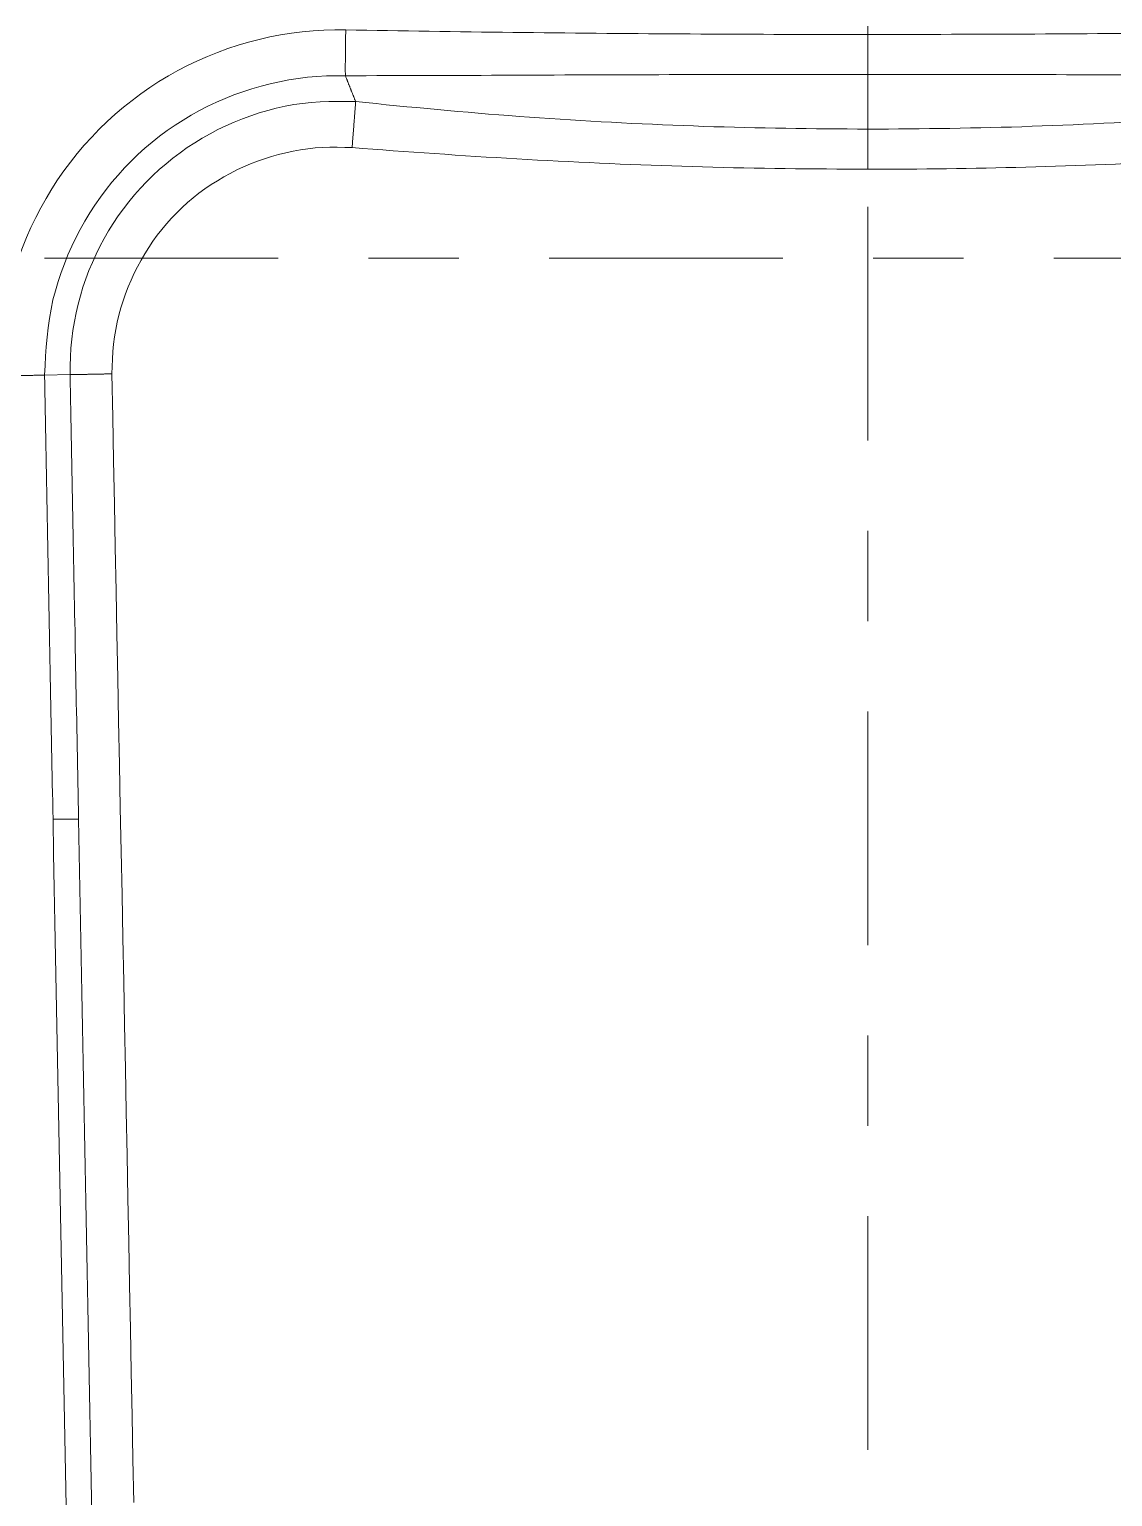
# Model space of a CAD drawing. Header units: inches. Extents: x 0 to 40, y 35.9 to 64.1.
# Drawn here: x 6.113 to 8.33, y 45.385 to 48.387 of the extents above; entities that cross this region are included whole.
import ezdxf

# ---------------------------------------------------------------- set-up
doc = ezdxf.new("R2010")
doc.units = ezdxf.units.IN
doc.header["$MEASUREMENT"] = 0
doc.linetypes.add('AI-Linetype-10', pattern=[1.032687, 0.478297, -0.184797, 0.184797, -0.184797])
doc.linetypes.add('AI-Linetype-11', pattern=[1.032687, 0.478297, -0.184797, 0.184797, -0.184797])
doc.layers.add('2', color=7, linetype='Continuous')

# ---------------------------------------------------------------- blocks, each defined once
blk = doc.blocks.new('block 2950')
at = {"layer": '2', "color": 7, "lineweight": 18, "true_color": 0xffffff}
blk.add_lwpolyline([(6.1968, 47.6809), (6.1444, 47.6799)], dxfattribs=at)
blk = doc.blocks.new('block 2981')
at = {"layer": '2', "color": 7, "lineweight": 18, "true_color": 0xffffff}
blk.add_lwpolyline([(7.829, 48.3769), (7.8077, 48.3769), (7.7863, 48.3769), (7.765, 48.377), (7.7436, 48.377), (7.7222, 48.377), (7.7008, 48.3771), (7.6795, 48.3771), (7.6581, 48.3772), (7.6367, 48.3772), (7.6154, 48.3773), (7.594, 48.3773), (7.5726, 48.3774), (7.5513, 48.3775), (7.5299, 48.3776), (7.5085, 48.3777), (7.4872, 48.3779), (7.4658, 48.378), (7.4444, 48.3781), (7.4231, 48.3782), (7.4017, 48.3784), (7.3803, 48.3785), (7.359, 48.3787), (7.3376, 48.3789), (7.3162, 48.379), (7.2949, 48.3792), (7.2735, 48.3794), (7.2521, 48.3796), (7.2308, 48.3798), (7.2094, 48.38), (7.1881, 48.3802), (7.1667, 48.3804), (7.1453, 48.3807), (7.124, 48.3809), (7.1026, 48.3812), (7.0812, 48.3814), (7.0599, 48.3817), (7.0385, 48.382), (7.0171, 48.3822), (6.9958, 48.3825), (6.9744, 48.3828), (6.9531, 48.3831), (6.9317, 48.3834), (6.9103, 48.3838), (6.889, 48.3841), (6.8676, 48.3844), (6.8463, 48.3848), (6.8249, 48.3851), (6.8036, 48.3855), (6.7822, 48.3858), (6.7608, 48.3862)], dxfattribs=at)
blk = doc.blocks.new('block 2982')
at = {"layer": '2', "color": 7, "lineweight": 18, "true_color": 0xffffff}
blk.add_lwpolyline([(6.7738, 48.1454), (6.7949, 48.1438), (6.8159, 48.1423), (6.837, 48.1407), (6.8581, 48.1392), (6.8791, 48.1377), (6.9002, 48.1361), (6.9213, 48.1346), (6.9424, 48.1332), (6.9635, 48.1317), (6.9845, 48.1303), (7.0056, 48.1289), (7.0267, 48.1275), (7.0478, 48.1262), (7.0689, 48.1249), (7.09, 48.1236), (7.1111, 48.1224), (7.1322, 48.1212), (7.1533, 48.1201), (7.1744, 48.1189), (7.1955, 48.1178), (7.2166, 48.1168), (7.2377, 48.1157), (7.2588, 48.1147), (7.2799, 48.1138), (7.301, 48.1128), (7.3221, 48.1119), (7.3432, 48.111), (7.3643, 48.1102), (7.3854, 48.1094), (7.4066, 48.1086), (7.4277, 48.1079), (7.4488, 48.1072), (7.4699, 48.1065), (7.491, 48.1059), (7.5122, 48.1053), (7.5333, 48.1048), (7.5544, 48.1043), (7.5755, 48.1039), (7.5966, 48.1035), (7.6178, 48.1031), (7.6389, 48.1028), (7.66, 48.1025), (7.6812, 48.1023), (7.7023, 48.1021), (7.7234, 48.1019), (7.7445, 48.1017), (7.7657, 48.1016), (7.7868, 48.1014), (7.8079, 48.1013), (7.829, 48.1011)], dxfattribs=at)
blk = doc.blocks.new('block 3012')
at = {"layer": '2', "color": 7, "lineweight": 18, "true_color": 0xffffff}
blk.add_lwpolyline([(7.829, 48.3769), (7.8504, 48.3769), (7.8718, 48.377), (7.8932, 48.377), (7.9145, 48.3771), (7.9359, 48.3771), (7.9573, 48.3772), (7.9786, 48.3772), (8, 48.3773), (8.0214, 48.3773), (8.0427, 48.3774), (8.0641, 48.3775), (8.0855, 48.3775), (8.1068, 48.3776), (8.1282, 48.3777), (8.1496, 48.3778), (8.1709, 48.3779), (8.1923, 48.378), (8.2137, 48.3781), (8.235, 48.3783), (8.2564, 48.3784), (8.2778, 48.3785), (8.2991, 48.3787), (8.3205, 48.3789), (8.3419, 48.379), (8.3632, 48.3792), (8.3846, 48.3794), (8.406, 48.3796), (8.4273, 48.3798), (8.4487, 48.38), (8.47, 48.3803), (8.4914, 48.3805), (8.5128, 48.3808), (8.5341, 48.381), (8.5555, 48.3813), (8.5769, 48.3815), (8.5982, 48.3818), (8.6196, 48.3821), (8.6409, 48.3824), (8.6623, 48.3827), (8.6837, 48.383), (8.705, 48.3833), (8.7264, 48.3836), (8.7478, 48.384), (8.7691, 48.3843), (8.7905, 48.3846), (8.8118, 48.3849), (8.8332, 48.3852), (8.8545, 48.3855), (8.8759, 48.3859), (8.8973, 48.3862)], dxfattribs=at)
blk = doc.blocks.new('block 3044')
at = {"layer": '2', "color": 7, "lineweight": 18, "true_color": 0xffffff}
blk.add_lwpolyline([(6.7811, 48.2396), (6.781, 48.2382), (6.7808, 48.2367), (6.7807, 48.2353), (6.7806, 48.2338), (6.7805, 48.2323), (6.7804, 48.2307), (6.7803, 48.2291), (6.7801, 48.2275), (6.78, 48.2259), (6.7799, 48.2243), (6.7798, 48.2226), (6.7796, 48.2209), (6.7795, 48.2192), (6.7794, 48.2174), (6.7792, 48.2157), (6.7791, 48.2139), (6.7789, 48.212), (6.7788, 48.2102), (6.7787, 48.2084), (6.7785, 48.2065), (6.7784, 48.2046), (6.7782, 48.2027), (6.7781, 48.2007), (6.7779, 48.1988), (6.7778, 48.1969), (6.7776, 48.1949), (6.7775, 48.1929), (6.7773, 48.1909), (6.7772, 48.1889), (6.777, 48.1869), (6.7768, 48.1848), (6.7767, 48.1828), (6.7765, 48.1807), (6.7764, 48.1787), (6.7762, 48.1766), (6.776, 48.1745), (6.7759, 48.1724), (6.7757, 48.1704), (6.7756, 48.1683), (6.7754, 48.1662), (6.7752, 48.1641), (6.7751, 48.162), (6.7749, 48.1599), (6.7747, 48.1578), (6.7746, 48.1558), (6.7744, 48.1537), (6.7743, 48.1516), (6.7741, 48.1495), (6.774, 48.1474), (6.7738, 48.1454)], dxfattribs=at)
blk = doc.blocks.new('block 3045')
at = {"layer": '2', "color": 7, "lineweight": 18, "true_color": 0xffffff}
blk.add_lwpolyline([(6.2824, 47.6825), (6.2827, 47.6977), (6.2832, 47.7129), (6.2841, 47.728), (6.2855, 47.7431), (6.2875, 47.7581), (6.2901, 47.7731), (6.2932, 47.788), (6.2968, 47.8027), (6.3008, 47.8173), (6.3053, 47.8318), (6.3103, 47.8462), (6.3158, 47.8604), (6.3216, 47.8744), (6.328, 47.8882), (6.3348, 47.9018), (6.342, 47.9151), (6.3497, 47.9283), (6.3577, 47.9411), (6.3662, 47.9537), (6.3752, 47.966), (6.3845, 47.978), (6.3943, 47.9896), (6.4044, 48.001), (6.4149, 48.012), (6.4258, 48.0226), (6.437, 48.0328), (6.4486, 48.0426), (6.4605, 48.052), (6.4727, 48.061), (6.4853, 48.0697), (6.4981, 48.0778), (6.5111, 48.0855), (6.5245, 48.0928), (6.538, 48.0997), (6.5518, 48.1061), (6.5658, 48.112), (6.5799, 48.1175), (6.5943, 48.1226), (6.6087, 48.1272), (6.6234, 48.1313), (6.6381, 48.1349), (6.653, 48.1381), (6.6679, 48.1408), (6.6829, 48.143), (6.698, 48.1447), (6.7131, 48.1458), (6.7283, 48.1463), (6.7434, 48.1462), (6.7586, 48.1459), (6.7738, 48.1454)], dxfattribs=at)
blk = doc.blocks.new('block 3060')
at = {"layer": '2', "color": 7, "lineweight": 18, "true_color": 0xffffff}
blk.add_lwpolyline([(7.829, 48.3769), (7.829, 48.3752), (7.829, 48.3734), (7.829, 48.3717), (7.829, 48.37), (7.829, 48.3682), (7.829, 48.3665), (7.829, 48.3647), (7.829, 48.363), (7.829, 48.3613), (7.829, 48.3595), (7.829, 48.3578), (7.829, 48.356), (7.829, 48.3543), (7.829, 48.3525), (7.829, 48.3508), (7.829, 48.3491), (7.829, 48.3473), (7.829, 48.3456), (7.829, 48.3439), (7.829, 48.3421), (7.829, 48.3404), (7.829, 48.3387), (7.829, 48.337), (7.829, 48.3353), (7.829, 48.3336), (7.829, 48.3319), (7.829, 48.3303), (7.829, 48.3286), (7.829, 48.327), (7.829, 48.3253), (7.829, 48.3237), (7.829, 48.322), (7.829, 48.3204), (7.829, 48.3188), (7.829, 48.3173), (7.829, 48.3157), (7.829, 48.3141), (7.829, 48.3126), (7.829, 48.311), (7.829, 48.3095), (7.829, 48.308), (7.829, 48.3065), (7.829, 48.305), (7.829, 48.3035), (7.829, 48.3021), (7.829, 48.3007), (7.829, 48.2993), (7.829, 48.2979), (7.829, 48.2965), (7.829, 48.2951)], dxfattribs=at)
blk = doc.blocks.new('block 3089')
at = {"layer": '2', "color": 7, "lineweight": 18, "true_color": 0xffffff}
blk.add_lwpolyline([(6.76, 48.2925), (6.76, 48.2939), (6.76, 48.2953), (6.76, 48.2968), (6.76, 48.2983), (6.7599, 48.2998), (6.7599, 48.3013), (6.7599, 48.3029), (6.7599, 48.3045), (6.7599, 48.3061), (6.7599, 48.3078), (6.7599, 48.3094), (6.7599, 48.3111), (6.7599, 48.3128), (6.7599, 48.3146), (6.7599, 48.3164), (6.7599, 48.3182), (6.76, 48.3199), (6.76, 48.3218), (6.76, 48.3236), (6.76, 48.3255), (6.76, 48.3274), (6.76, 48.3293), (6.76, 48.3312), (6.7601, 48.3331), (6.7601, 48.3351), (6.7601, 48.337), (6.7601, 48.339), (6.7601, 48.341), (6.7601, 48.343), (6.7602, 48.345), (6.7602, 48.347), (6.7602, 48.3491), (6.7602, 48.3511), (6.7603, 48.3532), (6.7603, 48.3552), (6.7603, 48.3573), (6.7604, 48.3593), (6.7604, 48.3614), (6.7604, 48.3635), (6.7604, 48.3656), (6.7605, 48.3676), (6.7605, 48.3697), (6.7606, 48.3718), (6.7606, 48.3738), (6.7606, 48.3759), (6.7607, 48.378), (6.7607, 48.38), (6.7608, 48.3821), (6.7608, 48.3842), (6.7608, 48.3862)], dxfattribs=at)
blk = doc.blocks.new('block 3092')
at = {"layer": '2', "color": 7, "lineweight": 18, "true_color": 0xffffff}
blk.add_lwpolyline([(8.877, 48.2396), (8.8562, 48.2375), (8.8353, 48.2354), (8.8143, 48.2334), (8.7935, 48.2313), (8.7726, 48.2293), (8.7517, 48.2273), (8.7308, 48.2253), (8.7099, 48.2234), (8.6889, 48.2215), (8.668, 48.2196), (8.6471, 48.2178), (8.6262, 48.216), (8.6053, 48.2143), (8.5843, 48.2126), (8.5634, 48.211), (8.5425, 48.2095), (8.5215, 48.2079), (8.5006, 48.2065), (8.4796, 48.2051), (8.4587, 48.2037), (8.4377, 48.2023), (8.4167, 48.2011), (8.3958, 48.1998), (8.3748, 48.1986), (8.3538, 48.1975), (8.3329, 48.1963), (8.3119, 48.1953), (8.2909, 48.1942), (8.2699, 48.1932), (8.249, 48.1923), (8.228, 48.1914), (8.207, 48.1905), (8.186, 48.1897), (8.165, 48.189), (8.144, 48.1882), (8.123, 48.1876), (8.102, 48.187), (8.081, 48.1865), (8.0601, 48.186), (8.0391, 48.1856), (8.0181, 48.1852), (7.9971, 48.1849), (7.9761, 48.1846), (7.9551, 48.1843), (7.9341, 48.1841), (7.9131, 48.1839), (7.8921, 48.1837), (7.8711, 48.1835), (7.8501, 48.1834), (7.829, 48.1832)], dxfattribs=at)
blk = doc.blocks.new('block 3094')
at = {"layer": '2', "color": 7, "lineweight": 18, "true_color": 0xffffff}
blk.add_lwpolyline([(6.76, 48.2925), (6.7604, 48.2914), (6.7608, 48.2904), (6.7613, 48.2893), (6.7617, 48.2882), (6.7621, 48.2872), (6.7625, 48.2861), (6.7629, 48.2851), (6.7634, 48.284), (6.7638, 48.2829), (6.7642, 48.2819), (6.7646, 48.2808), (6.7651, 48.2798), (6.7655, 48.2787), (6.7659, 48.2777), (6.7663, 48.2766), (6.7667, 48.2755), (6.7672, 48.2745), (6.7676, 48.2734), (6.768, 48.2724), (6.7684, 48.2713), (6.7689, 48.2703), (6.7693, 48.2692), (6.7697, 48.2681), (6.7701, 48.2671), (6.7705, 48.266), (6.771, 48.265), (6.7714, 48.2639), (6.7718, 48.2628), (6.7722, 48.2618), (6.7726, 48.2607), (6.7731, 48.2597), (6.7735, 48.2586), (6.7739, 48.2576), (6.7743, 48.2565), (6.7747, 48.2554), (6.7752, 48.2544), (6.7756, 48.2533), (6.776, 48.2522), (6.7764, 48.2512), (6.7768, 48.2501), (6.7773, 48.2491), (6.7777, 48.248), (6.7781, 48.247), (6.7785, 48.2459), (6.779, 48.2448), (6.7794, 48.2438), (6.7798, 48.2427), (6.7802, 48.2417), (6.7807, 48.2406), (6.7811, 48.2395)], dxfattribs=at)
blk = doc.blocks.new('block 3099')
at = {"layer": '2', "color": 7, "lineweight": 18, "true_color": 0xffffff}
blk.add_lwpolyline([(6.054, 47.6782), (6.056, 47.6783), (6.0579, 47.6783), (6.0598, 47.6783), (6.0618, 47.6784), (6.0637, 47.6784), (6.0657, 47.6784), (6.0676, 47.6785), (6.0696, 47.6785), (6.0716, 47.6785), (6.0735, 47.6786), (6.0755, 47.6786), (6.0774, 47.6786), (6.0794, 47.6787), (6.0813, 47.6787), (6.0833, 47.6787), (6.0852, 47.6788), (6.0872, 47.6788), (6.0891, 47.6789), (6.091, 47.6789), (6.0929, 47.679), (6.0948, 47.679), (6.0968, 47.679), (6.0986, 47.6791), (6.1005, 47.6791), (6.1024, 47.6791), (6.1043, 47.6792), (6.1061, 47.6792), (6.108, 47.6792), (6.1098, 47.6793), (6.1116, 47.6793), (6.1134, 47.6793), (6.1153, 47.6794), (6.117, 47.6794), (6.1188, 47.6794), (6.1205, 47.6794), (6.1223, 47.6795), (6.124, 47.6795), (6.1257, 47.6795), (6.1274, 47.6796), (6.129, 47.6796), (6.1307, 47.6796), (6.1323, 47.6797), (6.1339, 47.6797), (6.1355, 47.6797), (6.137, 47.6797), (6.1385, 47.6798), (6.1401, 47.6798), (6.1415, 47.6798), (6.143, 47.6798), (6.1444, 47.6799)], dxfattribs=at)
blk = doc.blocks.new('block 3127')
at = {"layer": '2', "color": 7, "lineweight": 18, "true_color": 0xffffff}
blk.add_lwpolyline([(6.76, 48.2925), (6.7406, 48.2924), (6.7212, 48.292), (6.7019, 48.2911), (6.6826, 48.2894), (6.6634, 48.287), (6.6442, 48.2839), (6.6252, 48.2803), (6.6062, 48.2761), (6.5875, 48.2712), (6.5688, 48.2658), (6.5504, 48.2598), (6.5321, 48.2532), (6.5141, 48.246), (6.4963, 48.2383), (6.4788, 48.23), (6.4616, 48.2211), (6.4446, 48.2116), (6.4279, 48.2017), (6.4116, 48.1912), (6.3956, 48.1802), (6.38, 48.1686), (6.3648, 48.1566), (6.3499, 48.1441), (6.3355, 48.1312), (6.3215, 48.1177), (6.308, 48.1038), (6.295, 48.0894), (6.2824, 48.0746), (6.2703, 48.0594), (6.2587, 48.0439), (6.2476, 48.0279), (6.2371, 48.0117), (6.227, 47.9951), (6.2176, 47.9782), (6.2086, 47.961), (6.2002, 47.9435), (6.1924, 47.9258), (6.1851, 47.9078), (6.1783, 47.8897), (6.1721, 47.8712), (6.1666, 47.8527), (6.1617, 47.8339), (6.1577, 47.815), (6.1544, 47.7959), (6.1518, 47.7768), (6.1497, 47.7575), (6.148, 47.7381), (6.1466, 47.7188), (6.1455, 47.6993), (6.1444, 47.6799)], dxfattribs=at)
blk = doc.blocks.new('block 3152')
at = {"layer": '2', "color": 7, "lineweight": 18, "true_color": 0xffffff}
blk.add_lwpolyline([(7.829, 48.2951), (7.8077, 48.2951), (7.7863, 48.2951), (7.7649, 48.2951), (7.7435, 48.2951), (7.7221, 48.2951), (7.7007, 48.2951), (7.6793, 48.2951), (7.6579, 48.2951), (7.6366, 48.2951), (7.6152, 48.2951), (7.5938, 48.2951), (7.5724, 48.295), (7.551, 48.295), (7.5296, 48.295), (7.5082, 48.2949), (7.4868, 48.2949), (7.4654, 48.2949), (7.4441, 48.2948), (7.4227, 48.2948), (7.4013, 48.2947), (7.3799, 48.2947), (7.3585, 48.2946), (7.3371, 48.2945), (7.3157, 48.2945), (7.2944, 48.2944), (7.273, 48.2943), (7.2516, 48.2942), (7.2302, 48.2942), (7.2088, 48.2941), (7.1874, 48.294), (7.1661, 48.2939), (7.1447, 48.2938), (7.1233, 48.2937), (7.1019, 48.2936), (7.0805, 48.2936), (7.0592, 48.2935), (7.0378, 48.2933), (7.0164, 48.2933), (6.995, 48.2932), (6.9737, 48.2931), (6.9523, 48.293), (6.9309, 48.293), (6.9096, 48.2929), (6.8882, 48.2928), (6.8668, 48.2928), (6.8455, 48.2927), (6.8241, 48.2927), (6.8027, 48.2926), (6.7814, 48.2925), (6.76, 48.2925)], dxfattribs=at)
blk = doc.blocks.new('block 3155')
at = {"layer": '2', "color": 7, "lineweight": 18, "true_color": 0xffffff}
blk.add_lwpolyline([(6.1968, 47.6809), (6.1971, 47.699), (6.1976, 47.7172), (6.1985, 47.7353), (6.2002, 47.7534), (6.2025, 47.7714), (6.2055, 47.7893), (6.2091, 47.8071), (6.2132, 47.8248), (6.2179, 47.8423), (6.2231, 47.8597), (6.229, 47.8769), (6.2354, 47.8939), (6.2423, 47.9106), (6.2499, 47.9272), (6.2579, 47.9434), (6.2665, 47.9594), (6.2756, 47.9751), (6.2852, 47.9905), (6.2953, 48.0056), (6.3059, 48.0204), (6.317, 48.0347), (6.3286, 48.0487), (6.3406, 48.0624), (6.3531, 48.0756), (6.366, 48.0884), (6.3793, 48.1007), (6.393, 48.1126), (6.4072, 48.1241), (6.4217, 48.135), (6.4365, 48.1455), (6.4517, 48.1554), (6.4673, 48.1649), (6.4831, 48.1739), (6.4992, 48.1823), (6.5157, 48.1902), (6.5323, 48.1976), (6.5492, 48.2044), (6.5663, 48.2107), (6.5836, 48.2165), (6.6011, 48.2217), (6.6187, 48.2262), (6.6365, 48.2302), (6.6543, 48.2334), (6.6723, 48.236), (6.6903, 48.2378), (6.7084, 48.239), (6.7265, 48.2396), (6.7447, 48.2398), (6.7629, 48.2397), (6.7811, 48.2396)], dxfattribs=at)
blk = doc.blocks.new('block 3179')
at = {"layer": '2', "color": 7, "lineweight": 18, "true_color": 0xffffff}
blk.add_lwpolyline([(6.7811, 48.2395), (6.802, 48.2375), (6.8229, 48.2354), (6.8438, 48.2333), (6.8646, 48.2312), (6.8855, 48.2292), (6.9064, 48.2272), (6.9273, 48.2252), (6.9482, 48.2233), (6.9692, 48.2213), (6.9901, 48.2195), (7.011, 48.2177), (7.0319, 48.2159), (7.0528, 48.2142), (7.0738, 48.2126), (7.0947, 48.211), (7.1156, 48.2094), (7.1366, 48.2079), (7.1575, 48.2064), (7.1785, 48.205), (7.1994, 48.2036), (7.2204, 48.2023), (7.2414, 48.201), (7.2623, 48.1997), (7.2833, 48.1985), (7.3043, 48.1973), (7.3252, 48.1962), (7.3462, 48.1951), (7.3672, 48.1941), (7.3882, 48.1931), (7.4091, 48.1922), (7.4301, 48.1913), (7.4511, 48.1904), (7.4721, 48.1897), (7.4931, 48.1889), (7.5141, 48.1883), (7.5351, 48.1877), (7.5561, 48.1871), (7.5771, 48.1866), (7.5981, 48.1862), (7.6191, 48.1858), (7.6401, 48.1854), (7.661, 48.1851), (7.682, 48.1848), (7.703, 48.1845), (7.724, 48.1842), (7.745, 48.184), (7.766, 48.1838), (7.7871, 48.1836), (7.8081, 48.1834), (7.829, 48.1832)], dxfattribs=at)
blk = doc.blocks.new('block 3208')
at = {"layer": '2', "color": 7, "lineweight": 18, "true_color": 0xffffff}
blk.add_lwpolyline([(8.8843, 48.1454), (8.8608, 48.1436), (8.8373, 48.1418), (8.814, 48.1401), (8.7909, 48.1384), (8.7679, 48.1367), (8.745, 48.1351), (8.7222, 48.1336), (8.6996, 48.132), (8.6771, 48.1305), (8.6548, 48.1291), (8.6326, 48.1276), (8.6105, 48.1263), (8.5886, 48.125), (8.5668, 48.1236), (8.5451, 48.1224), (8.5236, 48.1212), (8.5022, 48.12), (8.4809, 48.1188), (8.4598, 48.1177), (8.4388, 48.1166), (8.418, 48.1157), (8.3973, 48.1147), (8.3767, 48.1137), (8.3563, 48.1128), (8.3359, 48.1119), (8.3154, 48.1111), (8.295, 48.1103), (8.2745, 48.1095), (8.2541, 48.1088), (8.2336, 48.108), (8.2132, 48.1074), (8.1929, 48.1067), (8.1725, 48.1061), (8.1521, 48.1056), (8.1318, 48.105), (8.1115, 48.1045), (8.0912, 48.104), (8.0709, 48.1036), (8.0507, 48.1032), (8.0304, 48.1029), (8.0102, 48.1025), (7.99, 48.1022), (7.9698, 48.102), (7.9497, 48.1018), (7.9295, 48.1016), (7.9094, 48.1014), (7.8893, 48.1013), (7.8692, 48.1012), (7.8491, 48.1011), (7.829, 48.1011)], dxfattribs=at)
blk = doc.blocks.new('block 3210')
at = {"layer": '2', "color": 7, "lineweight": 18, "true_color": 0xffffff}
blk.add_lwpolyline([(7.829, 48.1832), (7.829, 48.1854), (7.829, 48.1877), (7.829, 48.1899), (7.829, 48.1922), (7.829, 48.1944), (7.829, 48.1966), (7.829, 48.1989), (7.829, 48.2011), (7.829, 48.2034), (7.829, 48.2056), (7.829, 48.2078), (7.829, 48.2101), (7.829, 48.2123), (7.829, 48.2146), (7.829, 48.2168), (7.829, 48.219), (7.829, 48.2213), (7.829, 48.2235), (7.829, 48.2258), (7.829, 48.228), (7.829, 48.2302), (7.829, 48.2325), (7.829, 48.2347), (7.829, 48.237), (7.829, 48.2392), (7.829, 48.2414), (7.829, 48.2437), (7.829, 48.2459), (7.829, 48.2481), (7.829, 48.2504), (7.829, 48.2526), (7.829, 48.2549), (7.829, 48.2571), (7.829, 48.2593), (7.829, 48.2616), (7.829, 48.2638), (7.829, 48.2661), (7.829, 48.2683), (7.829, 48.2705), (7.829, 48.2728), (7.829, 48.275), (7.829, 48.2773), (7.829, 48.2795), (7.829, 48.2817), (7.829, 48.284), (7.829, 48.2862), (7.829, 48.2885), (7.829, 48.2907), (7.829, 48.2929), (7.829, 48.2951)], dxfattribs=at)
blk = doc.blocks.new('block 3231')
at = {"layer": '2', "color": 7, "lineweight": 18, "true_color": 0xffffff}
blk.add_lwpolyline([(6.327, 45.373), (6.3252, 45.4619), (6.3235, 45.5507), (6.3218, 45.6395), (6.3201, 45.7283), (6.3184, 45.8172), (6.3167, 45.906), (6.3149, 45.9948), (6.3132, 46.0837), (6.3115, 46.1725), (6.3098, 46.2613), (6.3081, 46.3501), (6.3064, 46.439), (6.3047, 46.5278), (6.303, 46.6166), (6.3012, 46.7054), (6.2995, 46.7942), (6.2978, 46.8831), (6.2961, 46.9719), (6.2944, 47.0608), (6.2927, 47.1496), (6.291, 47.2384), (6.2892, 47.3272), (6.2875, 47.4161), (6.2858, 47.5049), (6.2841, 47.5937), (6.2824, 47.6825)], dxfattribs=at)
blk = doc.blocks.new('block 3245')
at = {"layer": '2', "color": 7, "lineweight": 18, "true_color": 0xffffff}
blk.add_lwpolyline([(7.829, 48.1011), (7.829, 48.1029), (7.829, 48.1047), (7.829, 48.1065), (7.829, 48.1082), (7.829, 48.11), (7.829, 48.1118), (7.829, 48.1135), (7.829, 48.1153), (7.829, 48.1171), (7.829, 48.1189), (7.829, 48.1207), (7.829, 48.1224), (7.829, 48.1242), (7.829, 48.126), (7.829, 48.1277), (7.829, 48.1295), (7.829, 48.1313), (7.829, 48.133), (7.829, 48.1347), (7.829, 48.1365), (7.829, 48.1382), (7.829, 48.1399), (7.829, 48.1416), (7.829, 48.1433), (7.829, 48.145), (7.829, 48.1467), (7.829, 48.1484), (7.829, 48.1501), (7.829, 48.1517), (7.829, 48.1534), (7.829, 48.155), (7.829, 48.1566), (7.829, 48.1582), (7.829, 48.1598), (7.829, 48.1614), (7.829, 48.163), (7.829, 48.1645), (7.829, 48.1661), (7.829, 48.1676), (7.829, 48.1691), (7.829, 48.1706), (7.829, 48.172), (7.829, 48.1735), (7.829, 48.1749), (7.829, 48.1764), (7.829, 48.1778), (7.829, 48.1791), (7.829, 48.1805), (7.829, 48.1819), (7.829, 48.1832)], dxfattribs=at)
blk = doc.blocks.new('block 3254')
at = {"layer": '2', "color": 7, "lineweight": 18, "true_color": 0xffffff}
blk.add_lwpolyline([(6.7608, 48.3862), (6.7385, 48.3862), (6.7162, 48.3857), (6.6939, 48.3844), (6.6717, 48.3823), (6.6495, 48.3795), (6.6275, 48.376), (6.6055, 48.3718), (6.5837, 48.3669), (6.5621, 48.3614), (6.5407, 48.3551), (6.5194, 48.3481), (6.4984, 48.3404), (6.4777, 48.332), (6.4572, 48.323), (6.4371, 48.3133), (6.4172, 48.303), (6.3978, 48.292), (6.3786, 48.2804), (6.3599, 48.2682), (6.3415, 48.2555), (6.3236, 48.2421), (6.3061, 48.2282), (6.2891, 48.2137), (6.2725, 48.1987), (6.2564, 48.1831), (6.2409, 48.1671), (6.2258, 48.1505), (6.2114, 48.1334), (6.1974, 48.1159), (6.1841, 48.0979), (6.1713, 48.0795), (6.1591, 48.0608), (6.1476, 48.0416), (6.1367, 48.0222), (6.1264, 48.0023), (6.1167, 47.9821), (6.1077, 47.9617), (6.0992, 47.9409), (6.0915, 47.9199), (6.0844, 47.8987), (6.078, 47.8772), (6.0723, 47.8555), (6.0674, 47.8337), (6.0634, 47.8118), (6.0601, 47.7897), (6.0578, 47.7675), (6.056, 47.7452), (6.0548, 47.7229), (6.0538, 47.7006), (6.0531, 47.6782)], dxfattribs=at)
blk = doc.blocks.new('block 3256')
at = {"layer": '2', "color": 7, "lineweight": 18, "true_color": 0xffffff}
blk.add_lwpolyline([(7.829, 48.2951), (7.8504, 48.2951), (7.8718, 48.2951), (7.8932, 48.2951), (7.9146, 48.2951), (7.936, 48.2951), (7.9574, 48.2951), (7.9788, 48.2951), (8.0002, 48.2951), (8.0216, 48.2951), (8.043, 48.2951), (8.0643, 48.2951), (8.0857, 48.295), (8.1071, 48.295), (8.1285, 48.295), (8.1499, 48.2949), (8.1713, 48.2949), (8.1927, 48.2948), (8.2141, 48.2948), (8.2354, 48.2947), (8.2568, 48.2947), (8.2782, 48.2946), (8.2996, 48.2946), (8.321, 48.2945), (8.3424, 48.2945), (8.3637, 48.2944), (8.3851, 48.2943), (8.4065, 48.2942), (8.4279, 48.2941), (8.4493, 48.2941), (8.4707, 48.294), (8.492, 48.2939), (8.5134, 48.2938), (8.5348, 48.2938), (8.5562, 48.2937), (8.5776, 48.2936), (8.5989, 48.2936), (8.6203, 48.2935), (8.6417, 48.2934), (8.6631, 48.2933), (8.6844, 48.2932), (8.7058, 48.2931), (8.7272, 48.2931), (8.7485, 48.293), (8.7699, 48.2929), (8.7913, 48.2929), (8.8126, 48.2928), (8.834, 48.2927), (8.8554, 48.2927), (8.8767, 48.2926), (8.8981, 48.2925)], dxfattribs=at)
blk = doc.blocks.new('block 3261')
at = {"layer": '2', "color": 7, "lineweight": 18, "true_color": 0xffffff}
blk.add_lwpolyline([(6.2141, 46.7712), (6.213, 46.7712), (6.212, 46.7712), (6.2109, 46.7712), (6.2099, 46.7712), (6.2088, 46.7712), (6.2078, 46.7712), (6.2067, 46.7712), (6.2057, 46.7712), (6.2046, 46.7712), (6.2036, 46.7712), (6.2025, 46.7712), (6.2015, 46.7712), (6.2005, 46.7712), (6.1994, 46.7712), (6.1984, 46.7712), (6.1973, 46.7712), (6.1963, 46.7712), (6.1952, 46.7712), (6.1942, 46.7712), (6.1931, 46.7712), (6.1921, 46.7712), (6.191, 46.7712), (6.19, 46.7712), (6.189, 46.7712), (6.1879, 46.7712), (6.1869, 46.7712), (6.1858, 46.7712), (6.1848, 46.7712), (6.1837, 46.7712), (6.1827, 46.7712), (6.1816, 46.7712), (6.1806, 46.7712), (6.1796, 46.7712), (6.1785, 46.7712), (6.1775, 46.7712), (6.1764, 46.7712), (6.1754, 46.7712), (6.1743, 46.7712), (6.1733, 46.7712), (6.1722, 46.7712), (6.1712, 46.7712), (6.1701, 46.7712), (6.1691, 46.7712), (6.168, 46.7712), (6.167, 46.7712), (6.1659, 46.7712), (6.1649, 46.7712), (6.1639, 46.7712), (6.1628, 46.7712), (6.1618, 46.7712)], dxfattribs=at)
blk = doc.blocks.new('block 3262')
at = {"layer": '2', "color": 7, "lineweight": 18, "true_color": 0xffffff}
blk.add_lwpolyline([(6.2411, 45.3459), (6.2398, 45.4173), (6.2384, 45.4887), (6.2371, 45.5601), (6.2357, 45.6316), (6.2343, 45.703), (6.233, 45.7745), (6.2316, 45.8459), (6.2303, 45.9173), (6.2289, 45.9887), (6.2276, 46.0601), (6.2262, 46.1314), (6.2248, 46.2027), (6.2235, 46.274), (6.2221, 46.3452), (6.2208, 46.4164), (6.2194, 46.4875), (6.2181, 46.5585), (6.2167, 46.6295), (6.2154, 46.7004), (6.2141, 46.7712)], dxfattribs=at)
blk = doc.blocks.new('block 3265')
at = {"layer": '2', "color": 7, "lineweight": 18, "true_color": 0xffffff}
blk.add_lwpolyline([(6.2141, 46.7712), (6.2137, 46.7896), (6.2134, 46.8079), (6.213, 46.8263), (6.2127, 46.8447), (6.2123, 46.863), (6.212, 46.8813), (6.2116, 46.8997), (6.2113, 46.918), (6.2109, 46.9364), (6.2106, 46.9547), (6.2102, 46.973), (6.2099, 46.9913), (6.2095, 47.0096), (6.2092, 47.0279), (6.2088, 47.0462), (6.2085, 47.0644), (6.2081, 47.0827), (6.2078, 47.101), (6.2074, 47.1192), (6.2071, 47.1375), (6.2068, 47.1557), (6.2064, 47.1739), (6.2061, 47.1922), (6.2057, 47.2104), (6.2054, 47.2286), (6.205, 47.2468), (6.2047, 47.265), (6.2043, 47.2832), (6.204, 47.3013), (6.2036, 47.3195), (6.2033, 47.3377), (6.2029, 47.3558), (6.2026, 47.374), (6.2023, 47.3921), (6.2019, 47.4102), (6.2016, 47.4283), (6.2012, 47.4464), (6.2009, 47.4645), (6.2005, 47.4826), (6.2002, 47.5007), (6.1999, 47.5188), (6.1995, 47.5368), (6.1992, 47.5549), (6.1988, 47.5729), (6.1985, 47.5909), (6.1981, 47.6089), (6.1978, 47.6269), (6.1975, 47.6449), (6.1971, 47.6629), (6.1968, 47.6809)], dxfattribs=at)
blk = doc.blocks.new('block 3268')
at = {"layer": '2', "color": 7, "lineweight": 18, "true_color": 0xffffff}
blk.add_lwpolyline([(6.1618, 46.7712), (6.1631, 46.7006), (6.1645, 46.63), (6.1658, 46.5595), (6.1672, 46.489), (6.1685, 46.4186), (6.1698, 46.3483), (6.1712, 46.2779), (6.1725, 46.2077), (6.1739, 46.1374), (6.1752, 46.0672), (6.1765, 45.997), (6.1779, 45.9268), (6.1792, 45.8566), (6.1806, 45.7865), (6.1819, 45.7163), (6.1832, 45.6462), (6.1846, 45.5761), (6.1859, 45.5059), (6.1873, 45.4358), (6.1886, 45.3656)], dxfattribs=at)
blk = doc.blocks.new('block 3287')
at = {"layer": '2', "color": 7, "lineweight": 18, "true_color": 0xffffff}
blk.add_lwpolyline([(6.2824, 47.6825), (6.2805, 47.6825), (6.2786, 47.6825), (6.2767, 47.6824), (6.2749, 47.6824), (6.273, 47.6824), (6.2711, 47.6823), (6.2693, 47.6823), (6.2674, 47.6823), (6.2655, 47.6822), (6.2637, 47.6822), (6.2618, 47.6821), (6.26, 47.6821), (6.2582, 47.6821), (6.2563, 47.682), (6.2545, 47.682), (6.2527, 47.6819), (6.2508, 47.6819), (6.249, 47.6819), (6.2472, 47.6818), (6.2454, 47.6818), (6.2436, 47.6818), (6.2419, 47.6817), (6.2401, 47.6817), (6.2383, 47.6817), (6.2366, 47.6816), (6.2348, 47.6816), (6.2331, 47.6816), (6.2314, 47.6815), (6.2296, 47.6815), (6.2279, 47.6815), (6.2262, 47.6814), (6.2246, 47.6814), (6.2229, 47.6814), (6.2212, 47.6814), (6.2196, 47.6813), (6.218, 47.6813), (6.2163, 47.6813), (6.2147, 47.6812), (6.2132, 47.6812), (6.2116, 47.6812), (6.21, 47.6811), (6.2085, 47.6811), (6.207, 47.6811), (6.2055, 47.6811), (6.204, 47.681), (6.2025, 47.681), (6.201, 47.6809), (6.1996, 47.6809), (6.1982, 47.6809), (6.1968, 47.6809)], dxfattribs=at)
blk = doc.blocks.new('block 3293')
at = {"layer": '2', "color": 7, "lineweight": 18, "true_color": 0xffffff}
blk.add_lwpolyline([(6.1444, 47.6799), (6.1448, 47.6616), (6.1451, 47.6432), (6.1455, 47.6249), (6.1458, 47.6066), (6.1462, 47.5883), (6.1465, 47.5701), (6.1469, 47.5518), (6.1472, 47.5335), (6.1476, 47.5152), (6.1479, 47.4969), (6.1483, 47.4787), (6.1486, 47.4605), (6.149, 47.4422), (6.1493, 47.424), (6.1497, 47.4057), (6.15, 47.3875), (6.1504, 47.3693), (6.1507, 47.3511), (6.151, 47.3329), (6.1514, 47.3147), (6.1518, 47.2965), (6.1521, 47.2783), (6.1524, 47.2601), (6.1528, 47.2419), (6.1531, 47.2238), (6.1535, 47.2056), (6.1538, 47.1874), (6.1542, 47.1693), (6.1545, 47.1512), (6.1549, 47.133), (6.1552, 47.1149), (6.1556, 47.0967), (6.1559, 47.0786), (6.1562, 47.0605), (6.1566, 47.0424), (6.1569, 47.0242), (6.1573, 47.0062), (6.1576, 46.988), (6.158, 46.9699), (6.1583, 46.9519), (6.1587, 46.9338), (6.159, 46.9157), (6.1594, 46.8976), (6.1597, 46.8796), (6.1601, 46.8615), (6.1604, 46.8434), (6.1607, 46.8254), (6.1611, 46.8073), (6.1614, 46.7892), (6.1618, 46.7712)], dxfattribs=at)
blk = doc.blocks.new('block 3295')
at = {"layer": '2', "color": 1, "linetype": 'AI-Linetype-10', "lineweight": 18, "true_color": 0xff0000}
blk.add_lwpolyline([(5.1115, 47.9193), (10.5466, 47.9193)], dxfattribs=at)
blk = doc.blocks.new('block 3296')
at = {"layer": '2', "color": 1, "linetype": 'AI-Linetype-11', "lineweight": 18, "true_color": 0xff0000}
blk.add_lwpolyline([(7.829, 42.3826), (7.829, 53.4561)], dxfattribs=at)

msp = doc.modelspace()

# ---------------------------------------------------------------- block references
at = {"layer": '2'}
for name in ['block 3296', 'block 3254', 'block 3089', 'block 2981', 'block 3012', 'block 3060', 'block 3127', 'block 3152', 'block 3094', 'block 3210', 'block 3256', 'block 3155', 'block 3044', 'block 3179', 'block 3092', 'block 3245', 'block 3045', 'block 2982', 'block 3208', 'block 3295', 'block 3099', 'block 2950', 'block 3293', 'block 3287', 'block 3265', 'block 3231', 'block 3261', 'block 3268', 'block 3262']:
    msp.add_blockref(name, (0, 0), dxfattribs=at)

doc.saveas('drawing.dxf')
